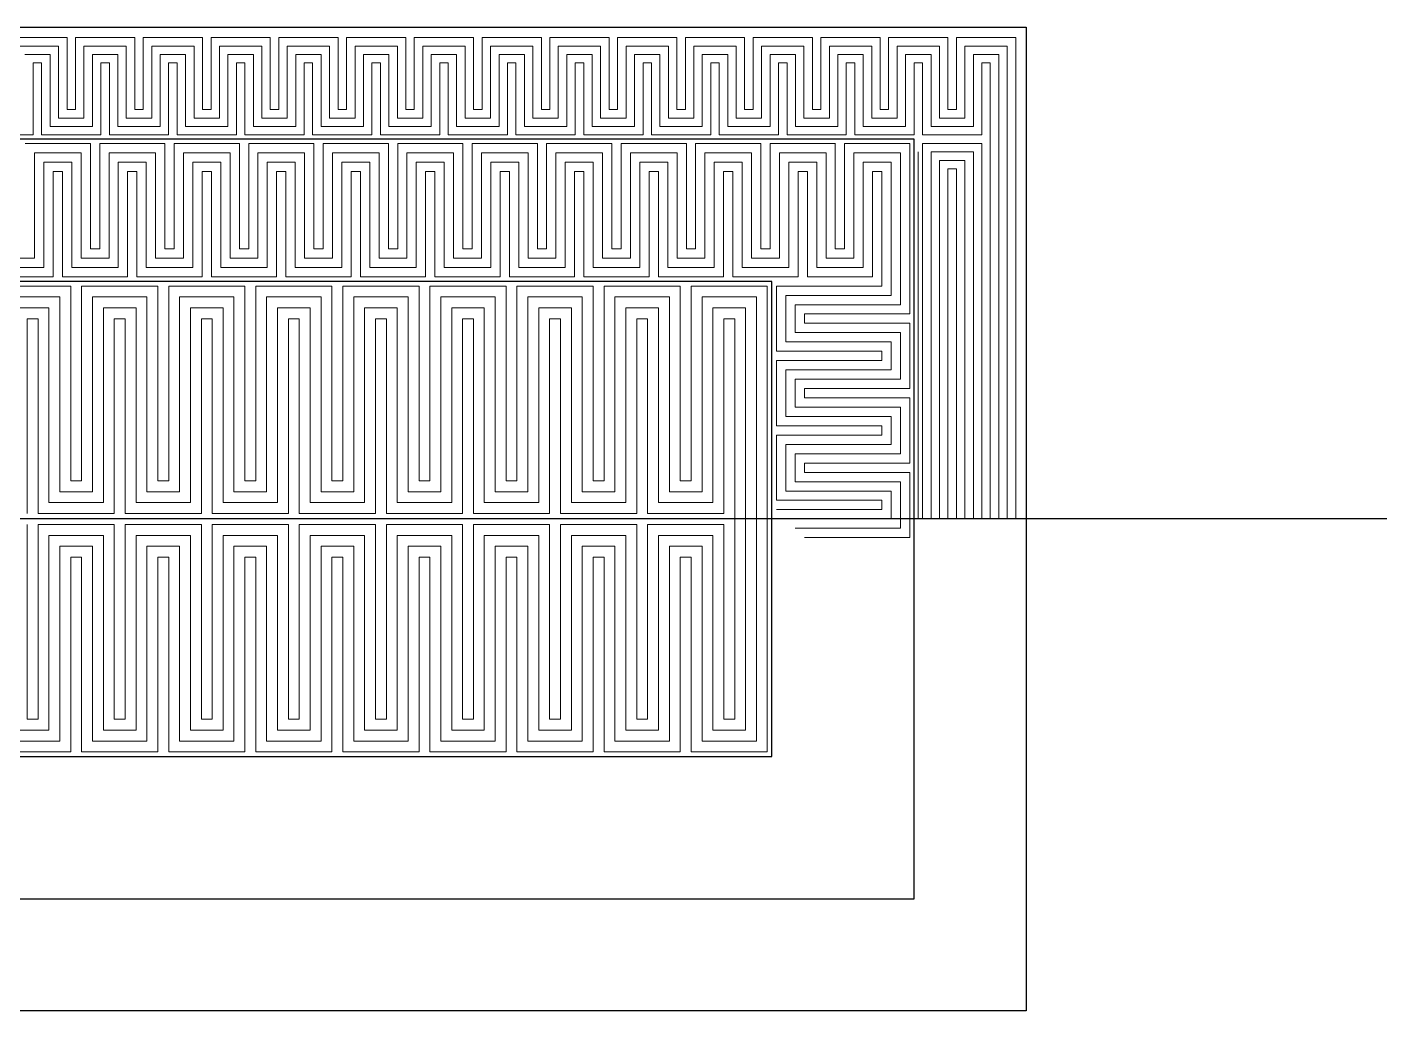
# Model space of a CAD drawing. Header units: millimetres. Extents: x -5937 to 68925, y -3068 to 5300.
# Drawn here: x 29249 to 30369, y 652 to 1462 of the extents above; entities that cross this region are included whole.
import ezdxf

# ---------------------------------------------------------------- set-up
doc = ezdxf.new("R2010")
doc.units = ezdxf.units.MM
doc.header["$LTSCALE"] = 7
doc.layers.add('xline', color=41, linetype='Continuous', plot=False)
doc.layers.add('参照', color=6, linetype='Continuous', lineweight=9)

msp = doc.modelspace()

# ---------------------------------------------------------------- linework, layer by layer
for p, q in [((28721.526, 1462.013), (30071.526, 1462.013)), ((30071.526, 1462.013), (30071.526, 652.013)), ((29979.27, 1369.757), (28813.782, 1369.757)), ((29979.27, 744.268), (29979.27, 1369.757)), ((29862.207, 1252.694), (28930.845, 1252.694)), ((29862.207, 861.332), (29862.207, 1252.694)), ((28930.845, 861.332), (29862.207, 861.332)), ((28813.782, 744.268), (29979.27, 744.268)), ((30071.526, 652.013), (28721.526, 652.013))]:
    msp.add_line(p, q)
at = {"layer": 'xline'}
msp.add_line((30368.783, 1057.013), (28525.051, 1057.013), dxfattribs=at)
at = {"layer": '参照'}
for p, q in [((29232.518, 1453.513), (29281.372, 1453.513)), ((29239.497, 1446.534), (29274.393, 1446.534)), ((29274.393, 1446.534), (29274.393, 1387.205)), ((29281.372, 1453.513), (29281.372, 1394.184)), ((29288.351, 1394.184), (29288.351, 1453.513)), ((29288.351, 1453.513), (29337.204, 1453.513)), ((29295.33, 1387.205), (29295.33, 1446.534)), ((29295.33, 1446.534), (29330.225, 1446.534)), ((29330.225, 1446.534), (29330.225, 1387.205)), ((29337.204, 1453.513), (29337.204, 1394.184)), ((29344.183, 1394.184), (29344.183, 1453.513)), ((29344.183, 1453.513), (29393.037, 1453.513)), ((29351.162, 1387.205), (29351.162, 1446.534)), ((29351.162, 1446.534), (29386.058, 1446.534)), ((29386.058, 1446.534), (29386.058, 1387.205)), ((29393.037, 1453.513), (29393.037, 1394.184)), ((29400.016, 1394.184), (29400.016, 1453.513)), ((29400.016, 1453.513), (29448.869, 1453.513)), ((29406.995, 1387.205), (29406.995, 1446.534)), ((29406.995, 1446.534), (29441.89, 1446.534)), ((29441.89, 1446.534), (29441.89, 1387.205)), ((29448.869, 1453.513), (29448.869, 1394.184)), ((29455.848, 1394.184), (29455.848, 1453.513)), ((29455.848, 1453.513), (29504.701, 1453.513)), ((29462.827, 1387.205), (29462.827, 1446.534)), ((29462.827, 1446.534), (29497.722, 1446.534)), ((29497.722, 1446.534), (29497.722, 1387.205)), ((29504.701, 1453.513), (29504.701, 1394.184)), ((29511.681, 1394.184), (29511.681, 1453.513)), ((29511.681, 1453.513), (29560.534, 1453.513)), ((29518.66, 1387.205), (29518.66, 1446.534)), ((29518.66, 1446.534), (29553.555, 1446.534)), ((29553.555, 1446.534), (29553.555, 1387.205)), ((29560.534, 1453.513), (29560.534, 1394.184)), ((29567.513, 1394.184), (29567.513, 1453.513)), ((29567.513, 1453.513), (29616.366, 1453.513)), ((29574.492, 1387.205), (29574.492, 1446.534)), ((29574.492, 1446.534), (29609.387, 1446.534)), ((29609.387, 1446.534), (29609.387, 1387.205)), ((29616.366, 1453.513), (29616.366, 1394.184)), ((29623.345, 1394.184), (29623.345, 1453.513)), ((29623.345, 1453.513), (29672.199, 1453.513)), ((29630.325, 1387.205), (29630.325, 1446.534)), ((29630.325, 1446.534), (29665.22, 1446.534)), ((29665.22, 1446.534), (29665.22, 1387.205)), ((29672.199, 1453.513), (29672.199, 1394.184)), ((29679.178, 1394.184), (29679.178, 1453.513)), ((29679.178, 1453.513), (29728.031, 1453.513)), ((29686.157, 1387.205), (29686.157, 1446.534)), ((29686.157, 1446.534), (29721.052, 1446.534)), ((29721.052, 1446.534), (29721.052, 1387.205)), ((29728.031, 1453.513), (29728.031, 1394.184)), ((29735.01, 1394.184), (29735.01, 1453.513)), ((29735.01, 1453.513), (29783.864, 1453.513)), ((29741.989, 1387.205), (29741.989, 1446.534)), ((29741.989, 1446.534), (29776.885, 1446.534)), ((29776.885, 1446.534), (29776.885, 1387.205)), ((29783.864, 1453.513), (29783.864, 1394.184)), ((29790.843, 1394.184), (29790.843, 1453.513)), ((29790.843, 1453.513), (29839.696, 1453.513)), ((29797.822, 1387.205), (29797.822, 1446.534)), ((29797.822, 1446.534), (29832.717, 1446.534)), ((29832.717, 1446.534), (29832.717, 1387.205)), ((29839.696, 1453.513), (29839.696, 1394.184)), ((29846.675, 1394.184), (29846.675, 1453.513)), ((29846.675, 1453.513), (29895.529, 1453.513)), ((29853.654, 1387.205), (29853.654, 1446.534)), ((29853.654, 1446.534), (29888.55, 1446.534)), ((29888.55, 1446.534), (29888.55, 1387.205)), ((29895.529, 1453.513), (29895.529, 1394.184)), ((29902.508, 1394.184), (29902.508, 1453.513)), ((29902.508, 1453.513), (29951.361, 1453.513)), ((29909.487, 1387.205), (29909.487, 1446.534)), ((29909.487, 1446.534), (29944.382, 1446.534)), ((29944.382, 1446.534), (29944.382, 1387.205)), ((29951.361, 1453.513), (29951.361, 1394.184)), ((29958.34, 1394.184), (29958.34, 1453.513)), ((29958.34, 1453.513), (30007.194, 1453.513)), ((29965.319, 1387.205), (29965.319, 1446.534)), ((29965.319, 1446.534), (30000.215, 1446.534)), ((30000.215, 1446.534), (30000.215, 1387.205)), ((30007.194, 1453.513), (30007.194, 1394.184)), ((30014.173, 1394.184), (30014.173, 1453.513)), ((30014.173, 1453.513), (30063.026, 1453.513)), ((30021.152, 1387.205), (30021.152, 1446.534)), ((30021.152, 1446.534), (30056.047, 1446.534)), ((30056.047, 1446.534), (30056.047, 1057.013)), ((30063.026, 1453.513), (30063.026, 1057.013)), ((29246.476, 1439.555), (29267.414, 1439.555)), ((29267.414, 1439.555), (29267.414, 1380.226)), ((29302.309, 1380.226), (29302.309, 1439.555)), ((29302.309, 1439.555), (29323.246, 1439.555)), ((29323.246, 1439.555), (29323.246, 1380.226)), ((29358.141, 1380.226), (29358.141, 1439.555)), ((29358.141, 1439.555), (29379.078, 1439.555)), ((29379.078, 1439.555), (29379.078, 1380.226)), ((29413.974, 1380.226), (29413.974, 1439.555)), ((29413.974, 1439.555), (29434.911, 1439.555)), ((29434.911, 1439.555), (29434.911, 1380.226)), ((29469.806, 1380.226), (29469.806, 1439.555)), ((29469.806, 1439.555), (29490.743, 1439.555)), ((29490.743, 1439.555), (29490.743, 1380.226)), ((29525.639, 1380.226), (29525.639, 1439.555)), ((29525.639, 1439.555), (29546.576, 1439.555)), ((29546.576, 1439.555), (29546.576, 1380.226)), ((29581.471, 1380.226), (29581.471, 1439.555)), ((29581.471, 1439.555), (29602.408, 1439.555)), ((29602.408, 1439.555), (29602.408, 1380.226)), ((29637.304, 1380.226), (29637.304, 1439.555)), ((29637.304, 1439.555), (29658.241, 1439.555)), ((29658.241, 1439.555), (29658.241, 1380.226)), ((29693.136, 1380.226), (29693.136, 1439.555)), ((29693.136, 1439.555), (29714.073, 1439.555)), ((29714.073, 1439.555), (29714.073, 1380.226)), ((29748.969, 1380.226), (29748.969, 1439.555)), ((29748.969, 1439.555), (29769.906, 1439.555)), ((29769.906, 1439.555), (29769.906, 1380.226)), ((29804.801, 1380.226), (29804.801, 1439.555)), ((29804.801, 1439.555), (29825.738, 1439.555)), ((29825.738, 1439.555), (29825.738, 1380.226)), ((29860.633, 1380.226), (29860.633, 1439.555)), ((29860.633, 1439.555), (29881.571, 1439.555)), ((29881.571, 1439.555), (29881.571, 1380.226)), ((29916.466, 1380.226), (29916.466, 1439.555)), ((29916.466, 1439.555), (29937.403, 1439.555)), ((29937.403, 1439.555), (29937.403, 1380.226)), ((29972.298, 1380.226), (29972.298, 1439.555)), ((29972.298, 1439.555), (29993.236, 1439.555)), ((29993.236, 1439.555), (29993.236, 1380.226)), ((30028.131, 1380.226), (30028.131, 1439.555)), ((30028.131, 1439.555), (30049.068, 1439.555)), ((30049.068, 1439.555), (30049.068, 1057.013)), ((29253.455, 1373.247), (29253.455, 1432.576)), ((29253.455, 1432.576), (29260.434, 1432.576)), ((29260.434, 1432.576), (29260.434, 1373.247)), ((29309.288, 1373.247), (29309.288, 1432.576)), ((29309.288, 1432.576), (29316.267, 1432.576)), ((29316.267, 1432.576), (29316.267, 1373.247)), ((29365.12, 1373.247), (29365.12, 1432.576)), ((29365.12, 1432.576), (29372.099, 1432.576)), ((29372.099, 1432.576), (29372.099, 1373.247)), ((29420.953, 1373.247), (29420.953, 1432.576)), ((29420.953, 1432.576), (29427.932, 1432.576)), ((29427.932, 1432.576), (29427.932, 1373.247)), ((29476.785, 1373.247), (29476.785, 1432.576)), ((29476.785, 1432.576), (29483.764, 1432.576)), ((29483.764, 1432.576), (29483.764, 1373.247)), ((29532.618, 1373.247), (29532.618, 1432.576)), ((29532.618, 1432.576), (29539.597, 1432.576)), ((29539.597, 1432.576), (29539.597, 1373.247)), ((29588.45, 1373.247), (29588.45, 1432.576)), ((29588.45, 1432.576), (29595.429, 1432.576)), ((29595.429, 1432.576), (29595.429, 1373.247)), ((29644.283, 1373.247), (29644.283, 1432.576)), ((29644.283, 1432.576), (29651.262, 1432.576)), ((29651.262, 1432.576), (29651.262, 1373.247)), ((29700.115, 1373.247), (29700.115, 1432.576)), ((29700.115, 1432.576), (29707.094, 1432.576)), ((29707.094, 1432.576), (29707.094, 1373.247)), ((29755.948, 1373.247), (29755.948, 1432.576)), ((29755.948, 1432.576), (29762.927, 1432.576)), ((29762.927, 1432.576), (29762.927, 1373.247)), ((29811.78, 1373.247), (29811.78, 1432.576)), ((29811.78, 1432.576), (29818.759, 1432.576)), ((29818.759, 1432.576), (29818.759, 1373.247)), ((29867.612, 1373.247), (29867.612, 1432.576)), ((29867.612, 1432.576), (29874.592, 1432.576)), ((29874.592, 1432.576), (29874.592, 1373.247)), ((29923.445, 1373.247), (29923.445, 1432.576)), ((29923.445, 1432.576), (29930.424, 1432.576)), ((29930.424, 1432.576), (29930.424, 1373.247)), ((29979.277, 1373.247), (29979.277, 1432.576)), ((29979.277, 1432.576), (29986.256, 1432.576)), ((29986.256, 1432.576), (29986.256, 1373.247)), ((30035.11, 1373.247), (30035.11, 1432.576)), ((30035.11, 1432.576), (30042.089, 1432.576)), ((30042.089, 1432.576), (30042.089, 1057.013)), ((29281.372, 1394.184), (29288.351, 1394.184)), ((29337.204, 1394.184), (29344.183, 1394.184)), ((29393.037, 1394.184), (29400.016, 1394.184)), ((29448.869, 1394.184), (29455.848, 1394.184)), ((29504.701, 1394.184), (29511.681, 1394.184)), ((29560.534, 1394.184), (29567.513, 1394.184)), ((29616.366, 1394.184), (29623.345, 1394.184)), ((29672.199, 1394.184), (29679.178, 1394.184)), ((29728.031, 1394.184), (29735.01, 1394.184)), ((29783.864, 1394.184), (29790.843, 1394.184)), ((29839.696, 1394.184), (29846.675, 1394.184)), ((29895.529, 1394.184), (29902.508, 1394.184)), ((29951.361, 1394.184), (29958.34, 1394.184)), ((30007.194, 1394.184), (30014.173, 1394.184)), ((29267.414, 1380.226), (29302.309, 1380.226)), ((29274.393, 1387.205), (29295.33, 1387.205)), ((29323.246, 1380.226), (29358.141, 1380.226)), ((29330.225, 1387.205), (29351.162, 1387.205)), ((29379.078, 1380.226), (29413.974, 1380.226)), ((29386.058, 1387.205), (29406.995, 1387.205)), ((29434.911, 1380.226), (29469.806, 1380.226)), ((29441.89, 1387.205), (29462.827, 1387.205)), ((29490.743, 1380.226), (29525.639, 1380.226)), ((29497.722, 1387.205), (29518.66, 1387.205)), ((29546.576, 1380.226), (29581.471, 1380.226)), ((29553.555, 1387.205), (29574.492, 1387.205)), ((29602.408, 1380.226), (29637.304, 1380.226)), ((29609.387, 1387.205), (29630.325, 1387.205)), ((29658.241, 1380.226), (29693.136, 1380.226)), ((29665.22, 1387.205), (29686.157, 1387.205)), ((29714.073, 1380.226), (29748.969, 1380.226)), ((29721.052, 1387.205), (29741.989, 1387.205)), ((29769.906, 1380.226), (29804.801, 1380.226)), ((29776.885, 1387.205), (29797.822, 1387.205)), ((29825.738, 1380.226), (29860.633, 1380.226)), ((29832.717, 1387.205), (29853.654, 1387.205)), ((29881.571, 1380.226), (29916.466, 1380.226)), ((29888.55, 1387.205), (29909.487, 1387.205)), ((29937.403, 1380.226), (29972.298, 1380.226)), ((29944.382, 1387.205), (29965.319, 1387.205)), ((29993.236, 1380.226), (30028.131, 1380.226)), ((30000.215, 1387.205), (30021.152, 1387.205)), ((29204.602, 1373.247), (29253.455, 1373.247)), ((29260.434, 1373.247), (29309.288, 1373.247)), ((29316.267, 1373.247), (29365.12, 1373.247)), ((29372.099, 1373.247), (29420.953, 1373.247)), ((29427.932, 1373.247), (29476.785, 1373.247)), ((29483.764, 1373.247), (29532.618, 1373.247)), ((29539.597, 1373.247), (29588.45, 1373.247)), ((29595.429, 1373.247), (29644.283, 1373.247)), ((29651.262, 1373.247), (29700.115, 1373.247)), ((29707.094, 1373.247), (29755.948, 1373.247)), ((29762.927, 1373.247), (29811.78, 1373.247)), ((29818.759, 1373.247), (29867.612, 1373.247)), ((29874.592, 1373.247), (29923.445, 1373.247)), ((29930.424, 1373.247), (29979.277, 1373.247)), ((29986.256, 1373.247), (30035.11, 1373.247)), ((29300.687, 1366.268), (29246.917, 1366.268)), ((29292.951, 1358.595), (29254.589, 1358.595)), ((29254.589, 1271.875), (29254.589, 1358.595)), ((29292.951, 1271.875), (29292.951, 1358.595)), ((29300.623, 1279.547), (29300.623, 1366.268)), ((29362.065, 1366.268), (29308.295, 1366.268)), ((29308.295, 1279.547), (29308.295, 1366.268)), ((29354.329, 1358.595), (29315.967, 1358.595)), ((29315.967, 1271.875), (29315.967, 1358.595)), ((29354.329, 1271.875), (29354.329, 1358.595)), ((29362.001, 1279.547), (29362.001, 1366.268)), ((29423.443, 1366.268), (29369.673, 1366.268)), ((29369.673, 1279.547), (29369.673, 1366.268)), ((29415.707, 1358.595), (29377.345, 1358.595)), ((29377.345, 1271.875), (29377.345, 1358.595)), ((29415.707, 1271.875), (29415.707, 1358.595)), ((29423.379, 1279.547), (29423.379, 1366.268)), ((29484.821, 1366.268), (29431.051, 1366.268)), ((29431.051, 1279.547), (29431.051, 1366.268)), ((29477.085, 1358.595), (29438.723, 1358.595)), ((29438.723, 1271.875), (29438.723, 1358.595)), ((29477.085, 1271.875), (29477.085, 1358.595)), ((29484.757, 1279.547), (29484.757, 1366.268)), ((29546.199, 1366.268), (29492.429, 1366.268)), ((29492.429, 1279.547), (29492.429, 1366.268)), ((29538.463, 1358.595), (29500.101, 1358.595)), ((29500.101, 1271.875), (29500.101, 1358.595)), ((29538.463, 1271.875), (29538.463, 1358.595)), ((29546.135, 1279.547), (29546.135, 1366.268)), ((29607.577, 1366.268), (29553.807, 1366.268)), ((29553.807, 1279.547), (29553.807, 1366.268)), ((29599.841, 1358.595), (29561.479, 1358.595)), ((29561.479, 1271.875), (29561.479, 1358.595)), ((29599.841, 1271.875), (29599.841, 1358.595)), ((29607.513, 1279.547), (29607.513, 1366.268)), ((29668.955, 1366.268), (29615.185, 1366.268)), ((29615.185, 1279.547), (29615.185, 1366.268)), ((29661.219, 1358.595), (29622.857, 1358.595)), ((29622.857, 1271.875), (29622.857, 1358.595)), ((29661.219, 1271.875), (29661.219, 1358.595)), ((29668.891, 1279.547), (29668.891, 1366.268)), ((29730.333, 1366.268), (29676.563, 1366.268)), ((29676.563, 1279.547), (29676.563, 1366.268)), ((29722.597, 1358.595), (29684.235, 1358.595)), ((29684.235, 1271.875), (29684.235, 1358.595)), ((29722.597, 1271.875), (29722.597, 1358.595)), ((29730.269, 1279.547), (29730.269, 1366.268)), ((29791.711, 1366.268), (29737.941, 1366.268)), ((29737.941, 1279.547), (29737.941, 1366.268)), ((29783.975, 1358.595), (29745.613, 1358.595)), ((29745.613, 1271.875), (29745.613, 1358.595)), ((29783.975, 1271.875), (29783.975, 1358.595)), ((29791.647, 1279.547), (29791.647, 1366.268)), ((29853.089, 1366.268), (29799.319, 1366.268)), ((29799.319, 1279.547), (29799.319, 1366.268)), ((29845.353, 1358.595), (29806.991, 1358.595)), ((29806.991, 1271.875), (29806.991, 1358.595)), ((29845.353, 1271.875), (29845.353, 1358.595)), ((29853.025, 1279.547), (29853.025, 1366.268)), ((29914.467, 1366.268), (29860.697, 1366.268)), ((29860.697, 1279.547), (29860.697, 1366.268)), ((29906.731, 1358.595), (29868.369, 1358.595)), ((29868.369, 1271.875), (29868.369, 1358.595)), ((29906.731, 1271.875), (29906.731, 1358.595)), ((29914.403, 1279.547), (29914.403, 1366.268)), ((29922.075, 1279.547), (29922.075, 1366.268)), ((29975.845, 1366.268), (29922.075, 1366.268)), ((29929.747, 1271.875), (29929.747, 1358.595)), ((29968.109, 1358.595), (29929.747, 1358.595)), ((29968.109, 1358.595), (29968.109, 1233.513)), ((29975.781, 1366.268), (29975.781, 1225.841)), ((30035.11, 1366.268), (29986.256, 1366.268)), ((29986.256, 1366.268), (29986.256, 1057.013)), ((30028.131, 1359.289), (29993.236, 1359.289)), ((29993.236, 1359.289), (29993.236, 1057.013)), ((30028.131, 1057.013), (30028.131, 1359.289)), ((30035.11, 1057.013), (30035.11, 1366.268)), ((29285.278, 1350.923), (29262.262, 1350.923)), ((29262.262, 1264.202), (29262.262, 1350.923)), ((29285.278, 1264.202), (29285.278, 1350.923)), ((29346.656, 1350.923), (29323.64, 1350.923)), ((29323.64, 1264.202), (29323.64, 1350.923)), ((29346.656, 1264.202), (29346.656, 1350.923)), ((29408.034, 1350.923), (29385.018, 1350.923)), ((29385.018, 1264.202), (29385.018, 1350.923)), ((29408.034, 1264.202), (29408.034, 1350.923)), ((29469.412, 1350.923), (29446.396, 1350.923)), ((29446.396, 1264.202), (29446.396, 1350.923)), ((29469.412, 1264.202), (29469.412, 1350.923)), ((29530.79, 1350.923), (29507.774, 1350.923)), ((29507.774, 1264.202), (29507.774, 1350.923)), ((29530.79, 1264.202), (29530.79, 1350.923)), ((29592.168, 1350.923), (29569.152, 1350.923)), ((29569.152, 1264.202), (29569.152, 1350.923)), ((29592.168, 1264.202), (29592.168, 1350.923)), ((29653.546, 1350.923), (29630.53, 1350.923)), ((29630.53, 1264.202), (29630.53, 1350.923)), ((29653.546, 1264.202), (29653.546, 1350.923)), ((29714.924, 1350.923), (29691.908, 1350.923)), ((29691.908, 1264.202), (29691.908, 1350.923)), ((29714.924, 1264.202), (29714.924, 1350.923)), ((29776.302, 1350.923), (29753.286, 1350.923)), ((29753.286, 1264.202), (29753.286, 1350.923)), ((29776.302, 1264.202), (29776.302, 1350.923)), ((29837.68, 1350.923), (29814.664, 1350.923)), ((29814.664, 1264.202), (29814.664, 1350.923)), ((29837.68, 1264.202), (29837.68, 1350.923)), ((29899.058, 1350.923), (29876.042, 1350.923)), ((29876.042, 1264.202), (29876.042, 1350.923)), ((29899.058, 1264.202), (29899.058, 1350.923)), ((29937.42, 1264.202), (29937.42, 1350.923)), ((29960.436, 1350.923), (29937.42, 1350.923)), ((29960.436, 1350.923), (29960.436, 1241.186)), ((30021.152, 1352.31), (30000.215, 1352.31)), ((30000.215, 1352.31), (30000.215, 1057.013)), ((30014.173, 1345.33), (30007.194, 1345.33)), ((30007.194, 1345.33), (30007.194, 1057.013)), ((30014.173, 1057.013), (30014.173, 1345.33)), ((30021.152, 1057.013), (30021.152, 1352.31)), ((29277.606, 1343.251), (29269.934, 1343.251)), ((29269.934, 1256.53), (29269.934, 1343.251)), ((29277.606, 1256.53), (29277.606, 1343.251)), ((29338.984, 1343.251), (29331.312, 1343.251)), ((29331.312, 1256.53), (29331.312, 1343.251)), ((29338.984, 1256.53), (29338.984, 1343.251)), ((29400.362, 1343.251), (29392.69, 1343.251)), ((29392.69, 1256.53), (29392.69, 1343.251)), ((29400.362, 1256.53), (29400.362, 1343.251)), ((29461.74, 1343.251), (29454.068, 1343.251)), ((29454.068, 1256.53), (29454.068, 1343.251)), ((29461.74, 1256.53), (29461.74, 1343.251)), ((29523.118, 1343.251), (29515.446, 1343.251)), ((29515.446, 1256.53), (29515.446, 1343.251)), ((29523.118, 1256.53), (29523.118, 1343.251)), ((29584.496, 1343.251), (29576.824, 1343.251)), ((29576.824, 1256.53), (29576.824, 1343.251)), ((29584.496, 1256.53), (29584.496, 1343.251)), ((29645.874, 1343.251), (29638.202, 1343.251)), ((29638.202, 1256.53), (29638.202, 1343.251)), ((29645.874, 1256.53), (29645.874, 1343.251)), ((29707.252, 1343.251), (29699.58, 1343.251)), ((29699.58, 1256.53), (29699.58, 1343.251)), ((29707.252, 1256.53), (29707.252, 1343.251)), ((29768.63, 1343.251), (29760.958, 1343.251)), ((29760.958, 1256.53), (29760.958, 1343.251)), ((29768.63, 1256.53), (29768.63, 1343.251)), ((29830.008, 1343.251), (29822.336, 1343.251)), ((29822.336, 1256.53), (29822.336, 1343.251)), ((29830.008, 1256.53), (29830.008, 1343.251)), ((29891.386, 1343.251), (29883.714, 1343.251)), ((29883.714, 1256.53), (29883.714, 1343.251)), ((29891.386, 1256.53), (29891.386, 1343.251)), ((29945.092, 1256.53), (29945.092, 1343.251)), ((29952.764, 1343.251), (29945.092, 1343.251)), ((29952.764, 1343.251), (29952.764, 1248.858)), ((29308.295, 1279.547), (29300.623, 1279.547)), ((29369.673, 1279.547), (29362.001, 1279.547)), ((29431.051, 1279.547), (29423.379, 1279.547)), ((29492.429, 1279.547), (29484.757, 1279.547)), ((29553.807, 1279.547), (29546.135, 1279.547)), ((29615.185, 1279.547), (29607.513, 1279.547)), ((29676.563, 1279.547), (29668.891, 1279.547)), ((29737.941, 1279.547), (29730.269, 1279.547)), ((29799.319, 1279.547), (29791.647, 1279.547)), ((29860.697, 1279.547), (29853.025, 1279.547)), ((29922.075, 1279.547), (29914.403, 1279.547)), ((29254.589, 1271.875), (29231.573, 1271.875)), ((29315.967, 1271.875), (29292.951, 1271.875)), ((29377.345, 1271.875), (29354.329, 1271.875)), ((29438.723, 1271.875), (29415.707, 1271.875)), ((29500.101, 1271.875), (29477.085, 1271.875)), ((29561.479, 1271.875), (29538.463, 1271.875)), ((29622.857, 1271.875), (29599.841, 1271.875)), ((29684.235, 1271.875), (29661.219, 1271.875)), ((29745.613, 1271.875), (29722.597, 1271.875)), ((29806.991, 1271.875), (29783.975, 1271.875)), ((29868.369, 1271.875), (29845.353, 1271.875)), ((29929.747, 1271.875), (29906.731, 1271.875)), ((29269.934, 1256.53), (29216.228, 1256.53)), ((29262.262, 1264.202), (29223.9, 1264.202)), ((29331.312, 1256.53), (29277.606, 1256.53)), ((29323.64, 1264.202), (29285.278, 1264.202)), ((29392.69, 1256.53), (29338.984, 1256.53)), ((29385.018, 1264.202), (29346.656, 1264.202)), ((29454.068, 1256.53), (29400.362, 1256.53)), ((29446.396, 1264.202), (29408.034, 1264.202)), ((29515.446, 1256.53), (29461.74, 1256.53)), ((29507.774, 1264.202), (29469.412, 1264.202)), ((29576.824, 1256.53), (29523.118, 1256.53)), ((29569.152, 1264.202), (29530.79, 1264.202)), ((29638.202, 1256.53), (29584.496, 1256.53)), ((29630.53, 1264.202), (29592.168, 1264.202)), ((29699.58, 1256.53), (29645.874, 1256.53)), ((29691.908, 1264.202), (29653.546, 1264.202)), ((29760.958, 1256.53), (29707.252, 1256.53)), ((29753.286, 1264.202), (29714.924, 1264.202)), ((29822.336, 1256.53), (29768.63, 1256.53)), ((29814.664, 1264.202), (29776.302, 1264.202)), ((29883.714, 1256.53), (29830.008, 1256.53)), ((29876.042, 1264.202), (29837.68, 1264.202)), ((29945.092, 1256.53), (29891.386, 1256.53)), ((29937.42, 1264.202), (29899.058, 1264.202)), ((29221.653, 1248.858), (29284.428, 1248.858)), ((29284.428, 1248.858), (29284.428, 1088.4)), ((29293.396, 1248.858), (29293.396, 1088.4)), ((29293.396, 1248.858), (29356.171, 1248.858)), ((29356.171, 1248.858), (29356.171, 1088.4)), ((29365.139, 1248.858), (29365.139, 1088.4)), ((29365.139, 1248.858), (29427.914, 1248.858)), ((29427.914, 1248.858), (29427.914, 1088.4)), ((29436.881, 1248.858), (29436.881, 1088.4)), ((29436.881, 1248.858), (29499.657, 1248.858)), ((29499.657, 1248.858), (29499.657, 1088.4)), ((29508.624, 1248.858), (29508.624, 1088.4)), ((29508.624, 1248.858), (29571.399, 1248.858)), ((29571.399, 1248.858), (29571.399, 1088.4)), ((29580.367, 1248.858), (29580.367, 1088.4)), ((29580.367, 1248.858), (29643.142, 1248.858)), ((29643.142, 1248.858), (29643.142, 1088.4)), ((29652.11, 1248.858), (29652.11, 1088.4)), ((29652.11, 1248.858), (29714.885, 1248.858)), ((29714.885, 1248.858), (29714.885, 1088.4)), ((29723.853, 1248.858), (29723.853, 1088.4)), ((29723.853, 1248.858), (29786.628, 1248.858)), ((29786.628, 1248.858), (29786.628, 1088.4)), ((29795.596, 1248.858), (29795.596, 1088.4)), ((29795.596, 1248.858), (29858.371, 1248.858)), ((29858.371, 865.168), (29858.371, 1248.858)), ((29866.043, 1248.858), (29952.764, 1248.858)), ((29866.043, 1195.152), (29866.043, 1248.858)), ((29275.46, 1239.89), (29230.621, 1239.89)), ((29275.46, 1239.89), (29275.46, 1079.432)), ((29347.203, 1239.89), (29302.364, 1239.89)), ((29302.364, 1239.89), (29302.364, 1079.432)), ((29347.203, 1239.89), (29347.203, 1079.432)), ((29374.106, 1239.89), (29374.106, 1079.432)), ((29418.946, 1239.89), (29374.106, 1239.89)), ((29418.946, 1239.89), (29418.946, 1079.432)), ((29490.689, 1239.89), (29445.849, 1239.89)), ((29445.849, 1239.89), (29445.849, 1079.432)), ((29490.689, 1239.89), (29490.689, 1079.432)), ((29517.592, 1239.89), (29517.592, 1079.432)), ((29562.432, 1239.89), (29517.592, 1239.89)), ((29562.432, 1239.89), (29562.432, 1079.432)), ((29634.174, 1239.89), (29589.335, 1239.89)), ((29589.335, 1239.89), (29589.335, 1079.432)), ((29634.174, 1239.89), (29634.174, 1079.432)), ((29661.078, 1239.89), (29661.078, 1079.432)), ((29705.917, 1239.89), (29661.078, 1239.89)), ((29705.917, 1239.89), (29705.917, 1079.432)), ((29777.66, 1239.89), (29732.821, 1239.89)), ((29732.821, 1239.89), (29732.821, 1079.432)), ((29777.66, 1239.89), (29777.66, 1079.432)), ((29804.564, 1239.89), (29804.564, 1079.432)), ((29849.403, 1239.89), (29804.564, 1239.89)), ((29849.403, 874.136), (29849.403, 1239.89)), ((29873.716, 1241.186), (29960.436, 1241.186)), ((29873.716, 1202.824), (29873.716, 1241.186)), ((29881.388, 1233.513), (29968.109, 1233.513)), ((29881.388, 1210.497), (29881.388, 1233.513)), ((29266.492, 1230.922), (29239.588, 1230.922)), ((29248.556, 1221.954), (29248.556, 1061.497)), ((29257.524, 1221.954), (29248.556, 1221.954)), ((29257.524, 1221.954), (29257.524, 1061.497)), ((29266.492, 1230.922), (29266.492, 1070.465)), ((29338.235, 1230.922), (29311.331, 1230.922)), ((29311.331, 1230.922), (29311.331, 1070.465)), ((29329.267, 1221.954), (29320.299, 1221.954)), ((29320.299, 1221.954), (29320.299, 1061.497)), ((29329.267, 1221.954), (29329.267, 1061.497)), ((29338.235, 1230.922), (29338.235, 1070.465)), ((29383.074, 1230.922), (29383.074, 1070.465)), ((29409.978, 1230.922), (29383.074, 1230.922)), ((29392.042, 1221.954), (29392.042, 1061.497)), ((29401.01, 1221.954), (29392.042, 1221.954)), ((29401.01, 1221.954), (29401.01, 1061.497)), ((29409.978, 1230.922), (29409.978, 1070.465)), ((29481.721, 1230.922), (29454.817, 1230.922)), ((29454.817, 1230.922), (29454.817, 1070.465)), ((29472.753, 1221.954), (29463.785, 1221.954)), ((29463.785, 1221.954), (29463.785, 1061.497)), ((29472.753, 1221.954), (29472.753, 1061.497)), ((29481.721, 1230.922), (29481.721, 1070.465)), ((29526.56, 1230.922), (29526.56, 1070.465)), ((29553.464, 1230.922), (29526.56, 1230.922)), ((29535.528, 1221.954), (29535.528, 1061.497)), ((29544.496, 1221.954), (29535.528, 1221.954)), ((29544.496, 1221.954), (29544.496, 1061.497)), ((29553.464, 1230.922), (29553.464, 1070.465)), ((29625.207, 1230.922), (29598.303, 1230.922)), ((29598.303, 1230.922), (29598.303, 1070.465)), ((29616.239, 1221.954), (29607.271, 1221.954)), ((29607.271, 1221.954), (29607.271, 1061.497)), ((29616.239, 1221.954), (29616.239, 1061.497)), ((29625.207, 1230.922), (29625.207, 1070.465)), ((29670.046, 1230.922), (29670.046, 1070.465)), ((29696.95, 1230.922), (29670.046, 1230.922)), ((29679.014, 1221.954), (29679.014, 1061.497)), ((29687.982, 1221.954), (29679.014, 1221.954)), ((29687.982, 1221.954), (29687.982, 1061.497)), ((29696.95, 1230.922), (29696.95, 1070.465)), ((29768.692, 1230.922), (29741.789, 1230.922)), ((29741.789, 1230.922), (29741.789, 1070.465)), ((29759.725, 1221.954), (29750.757, 1221.954)), ((29750.757, 1221.954), (29750.757, 1061.497)), ((29759.725, 1221.954), (29759.725, 1061.497)), ((29768.692, 1230.922), (29768.692, 1070.465)), ((29813.532, 1230.922), (29813.532, 1070.465)), ((29840.435, 1230.922), (29813.532, 1230.922)), ((29831.468, 1221.954), (29822.5, 1221.954)), ((29822.5, 1221.954), (29822.5, 1061.497)), ((29831.468, 892.071), (29831.468, 1221.954)), ((29840.435, 883.104), (29840.435, 1230.922)), ((29889.06, 1225.841), (29975.781, 1225.841)), ((29889.06, 1218.169), (29889.06, 1225.841)), ((29881.388, 1210.497), (29968.109, 1210.497)), ((29889.06, 1218.169), (29975.781, 1218.169)), ((29968.109, 1172.135), (29968.109, 1210.497)), ((29975.781, 1164.463), (29975.781, 1218.169)), ((29873.716, 1202.824), (29960.436, 1202.824)), ((29960.436, 1179.808), (29960.436, 1202.824)), ((29866.043, 1195.152), (29952.764, 1195.152)), ((29866.043, 1187.48), (29952.764, 1187.48)), ((29866.043, 1133.774), (29866.043, 1187.48)), ((29952.764, 1187.48), (29952.764, 1195.152)), ((29873.716, 1179.808), (29960.436, 1179.808)), ((29873.716, 1141.446), (29873.716, 1179.808)), ((29881.388, 1172.135), (29968.109, 1172.135)), ((29881.388, 1149.119), (29881.388, 1172.135)), ((29889.06, 1164.463), (29975.781, 1164.463)), ((29889.06, 1156.791), (29889.06, 1164.463)), ((29889.06, 1156.791), (29975.781, 1156.791)), ((29975.781, 1103.085), (29975.781, 1156.791)), ((29881.388, 1149.119), (29968.109, 1149.119)), ((29968.109, 1110.757), (29968.109, 1149.119)), ((29866.043, 1133.774), (29952.764, 1133.774)), ((29873.716, 1141.446), (29960.436, 1141.446)), ((29952.764, 1126.102), (29952.764, 1133.774)), ((29960.436, 1118.43), (29960.436, 1141.446)), ((29866.043, 1126.102), (29952.764, 1126.102)), ((29866.043, 1072.396), (29866.043, 1126.102)), ((29873.716, 1118.43), (29960.436, 1118.43)), ((29873.716, 1080.068), (29873.716, 1118.43)), ((29881.388, 1110.757), (29968.109, 1110.757)), ((29881.388, 1087.741), (29881.388, 1110.757)), ((29889.06, 1103.085), (29975.781, 1103.085)), ((29889.06, 1095.413), (29889.06, 1103.085)), ((29293.396, 1088.4), (29284.428, 1088.4)), ((29365.139, 1088.4), (29356.171, 1088.4)), ((29436.881, 1088.4), (29427.914, 1088.4)), ((29508.624, 1088.4), (29499.657, 1088.4)), ((29580.367, 1088.4), (29571.399, 1088.4)), ((29652.11, 1088.4), (29643.142, 1088.4)), ((29723.853, 1088.4), (29714.885, 1088.4)), ((29795.596, 1088.4), (29786.628, 1088.4)), ((29881.388, 1087.741), (29968.109, 1087.741)), ((29889.06, 1095.413), (29975.781, 1095.413)), ((29968.109, 1049.379), (29968.109, 1087.741)), ((29975.781, 1041.707), (29975.781, 1095.413)), ((29302.364, 1079.432), (29275.46, 1079.432)), ((29374.106, 1079.432), (29347.203, 1079.432)), ((29445.849, 1079.432), (29418.946, 1079.432)), ((29517.592, 1079.432), (29490.689, 1079.432)), ((29589.335, 1079.432), (29562.432, 1079.432)), ((29661.078, 1079.432), (29634.174, 1079.432)), ((29732.821, 1079.432), (29705.917, 1079.432)), ((29804.564, 1079.432), (29777.66, 1079.432)), ((29873.716, 1080.068), (29960.436, 1080.068)), ((29960.436, 1057.052), (29960.436, 1080.068)), ((29311.331, 1070.465), (29266.492, 1070.465)), ((29383.074, 1070.465), (29338.235, 1070.465)), ((29454.817, 1070.465), (29409.978, 1070.465)), ((29526.56, 1070.465), (29481.721, 1070.465)), ((29598.303, 1070.465), (29553.464, 1070.465)), ((29670.046, 1070.465), (29625.207, 1070.465)), ((29741.789, 1070.465), (29696.95, 1070.465)), ((29813.532, 1070.465), (29768.692, 1070.465)), ((29866.043, 1072.396), (29952.764, 1072.396)), ((29952.764, 1064.724), (29952.764, 1072.396)), ((29257.524, 1061.497), (29320.299, 1061.497)), ((29329.267, 1061.497), (29392.042, 1061.497)), ((29401.01, 1061.497), (29463.785, 1061.497)), ((29472.753, 1061.497), (29535.528, 1061.497)), ((29544.496, 1061.497), (29607.271, 1061.497)), ((29616.239, 1061.497), (29679.014, 1061.497)), ((29687.982, 1061.497), (29750.757, 1061.497)), ((29759.725, 1061.497), (29822.5, 1061.497)), ((29248.556, 892.071), (29248.556, 1052.529)), ((29257.524, 1052.529), (29320.299, 1052.529)), ((29257.524, 892.071), (29257.524, 1052.529)), ((29311.331, 1043.561), (29266.492, 1043.561)), ((29266.492, 883.104), (29266.492, 1043.561)), ((29311.331, 883.104), (29311.331, 1043.561)), ((29320.299, 892.071), (29320.299, 1052.529)), ((29329.267, 1052.529), (29392.042, 1052.529)), ((29329.267, 892.071), (29329.267, 1052.529)), ((29383.074, 1043.561), (29338.235, 1043.561)), ((29338.235, 883.104), (29338.235, 1043.561)), ((29383.074, 883.104), (29383.074, 1043.561)), ((29392.042, 892.071), (29392.042, 1052.529)), ((29401.01, 1052.529), (29463.785, 1052.529)), ((29401.01, 892.071), (29401.01, 1052.529)), ((29454.817, 1043.561), (29409.978, 1043.561)), ((29409.978, 883.104), (29409.978, 1043.561)), ((29454.817, 883.104), (29454.817, 1043.561)), ((29463.785, 892.071), (29463.785, 1052.529)), ((29472.753, 1052.529), (29535.528, 1052.529)), ((29472.753, 892.071), (29472.753, 1052.529)), ((29526.56, 1043.561), (29481.721, 1043.561)), ((29481.721, 883.104), (29481.721, 1043.561)), ((29526.56, 883.104), (29526.56, 1043.561)), ((29535.528, 892.071), (29535.528, 1052.529)), ((29544.496, 1052.529), (29607.271, 1052.529)), ((29544.496, 892.071), (29544.496, 1052.529)), ((29598.303, 1043.561), (29553.464, 1043.561)), ((29553.464, 883.104), (29553.464, 1043.561)), ((29598.303, 883.104), (29598.303, 1043.561)), ((29607.271, 892.071), (29607.271, 1052.529)), ((29616.239, 1052.529), (29679.014, 1052.529)), ((29616.239, 892.071), (29616.239, 1052.529)), ((29670.046, 1043.561), (29625.207, 1043.561)), ((29625.207, 883.104), (29625.207, 1043.561)), ((29670.046, 883.104), (29670.046, 1043.561)), ((29679.014, 892.071), (29679.014, 1052.529)), ((29687.982, 1052.529), (29750.757, 1052.529)), ((29687.982, 892.071), (29687.982, 1052.529)), ((29741.789, 1043.561), (29696.95, 1043.561)), ((29696.95, 883.104), (29696.95, 1043.561)), ((29741.789, 883.104), (29741.789, 1043.561)), ((29750.757, 892.071), (29750.757, 1052.529)), ((29759.725, 1052.529), (29822.5, 1052.529)), ((29759.725, 892.071), (29759.725, 1052.529)), ((29813.532, 1043.561), (29768.692, 1043.561)), ((29768.692, 883.104), (29768.692, 1043.561)), ((29813.532, 883.104), (29813.532, 1043.561)), ((29822.5, 892.071), (29822.5, 1052.529)), ((29302.364, 1034.593), (29275.46, 1034.593)), ((29275.46, 874.136), (29275.46, 1034.593)), ((29302.364, 874.136), (29302.364, 1034.593)), ((29374.106, 1034.593), (29347.203, 1034.593)), ((29347.203, 874.136), (29347.203, 1034.593)), ((29374.106, 874.136), (29374.106, 1034.593)), ((29445.849, 1034.593), (29418.946, 1034.593)), ((29418.946, 874.136), (29418.946, 1034.593)), ((29445.849, 874.136), (29445.849, 1034.593)), ((29517.592, 1034.593), (29490.689, 1034.593)), ((29490.689, 874.136), (29490.689, 1034.593)), ((29517.592, 874.136), (29517.592, 1034.593)), ((29589.335, 1034.593), (29562.432, 1034.593)), ((29562.432, 874.136), (29562.432, 1034.593)), ((29589.335, 874.136), (29589.335, 1034.593)), ((29661.078, 1034.593), (29634.174, 1034.593)), ((29634.174, 874.136), (29634.174, 1034.593)), ((29661.078, 874.136), (29661.078, 1034.593)), ((29732.821, 1034.593), (29705.917, 1034.593)), ((29705.917, 874.136), (29705.917, 1034.593)), ((29732.821, 874.136), (29732.821, 1034.593)), ((29804.564, 1034.593), (29777.66, 1034.593)), ((29777.66, 874.136), (29777.66, 1034.593)), ((29804.564, 874.136), (29804.564, 1034.593)), ((29293.396, 1025.625), (29284.428, 1025.625)), ((29284.428, 865.168), (29284.428, 1025.625)), ((29293.396, 865.168), (29293.396, 1025.625)), ((29365.139, 1025.625), (29356.171, 1025.625)), ((29356.171, 865.168), (29356.171, 1025.625)), ((29365.139, 865.168), (29365.139, 1025.625)), ((29436.881, 1025.625), (29427.914, 1025.625)), ((29427.914, 865.168), (29427.914, 1025.625)), ((29436.881, 865.168), (29436.881, 1025.625)), ((29508.624, 1025.625), (29499.657, 1025.625)), ((29499.657, 865.168), (29499.657, 1025.625)), ((29508.624, 865.168), (29508.624, 1025.625)), ((29580.367, 1025.625), (29571.399, 1025.625)), ((29571.399, 865.168), (29571.399, 1025.625)), ((29580.367, 865.168), (29580.367, 1025.625)), ((29652.11, 1025.625), (29643.142, 1025.625)), ((29643.142, 865.168), (29643.142, 1025.625)), ((29652.11, 865.168), (29652.11, 1025.625)), ((29723.853, 1025.625), (29714.885, 1025.625)), ((29714.885, 865.168), (29714.885, 1025.625)), ((29723.853, 865.168), (29723.853, 1025.625)), ((29795.596, 1025.625), (29786.628, 1025.625)), ((29786.628, 865.168), (29786.628, 1025.625)), ((29795.596, 865.168), (29795.596, 1025.625)), ((29257.524, 892.071), (29248.556, 892.071)), ((29329.267, 892.071), (29320.299, 892.071)), ((29401.01, 892.071), (29392.042, 892.071)), ((29472.753, 892.071), (29463.785, 892.071)), ((29544.496, 892.071), (29535.528, 892.071)), ((29616.239, 892.071), (29607.271, 892.071)), ((29687.982, 892.071), (29679.014, 892.071)), ((29759.725, 892.071), (29750.757, 892.071)), ((29831.468, 892.071), (29822.5, 892.071)), ((29275.46, 874.136), (29230.621, 874.136)), ((29266.492, 883.104), (29239.588, 883.104)), ((29347.203, 874.136), (29302.364, 874.136)), ((29338.235, 883.104), (29311.331, 883.104)), ((29418.946, 874.136), (29374.106, 874.136)), ((29409.978, 883.104), (29383.074, 883.104)), ((29490.689, 874.136), (29445.849, 874.136)), ((29481.721, 883.104), (29454.817, 883.104)), ((29562.432, 874.136), (29517.592, 874.136)), ((29553.464, 883.104), (29526.56, 883.104)), ((29634.174, 874.136), (29589.335, 874.136)), ((29625.207, 883.104), (29598.303, 883.104)), ((29705.917, 874.136), (29661.078, 874.136)), ((29696.95, 883.104), (29670.046, 883.104)), ((29777.66, 874.136), (29732.821, 874.136)), ((29768.692, 883.104), (29741.789, 883.104)), ((29849.403, 874.136), (29804.564, 874.136)), ((29840.435, 883.104), (29813.532, 883.104)), ((29221.653, 865.168), (29284.428, 865.168)), ((29293.396, 865.168), (29356.171, 865.168)), ((29365.139, 865.168), (29427.914, 865.168)), ((29436.881, 865.168), (29499.657, 865.168)), ((29508.624, 865.168), (29571.399, 865.168)), ((29580.367, 865.168), (29643.142, 865.168)), ((29652.11, 865.168), (29714.885, 865.168)), ((29723.853, 865.168), (29786.628, 865.168)), ((29795.596, 865.168), (29858.371, 865.168))]:
    msp.add_line(p, q, dxfattribs=at)
at = {"layer": '参照', "color": 5}
msp.add_line((29982.76, 1057.013), (29982.76, 1359.289), dxfattribs=at)
at = {"layer": '参照', "color": 1}
for p, q in [((29866.043, 1064.724), (29952.764, 1064.724)), ((29873.716, 1057.052), (29960.436, 1057.052)), ((29881.388, 1049.379), (29968.109, 1049.379)), ((29889.06, 1041.707), (29975.781, 1041.707))]:
    msp.add_line(p, q, dxfattribs=at)

doc.saveas('drawing.dxf')
